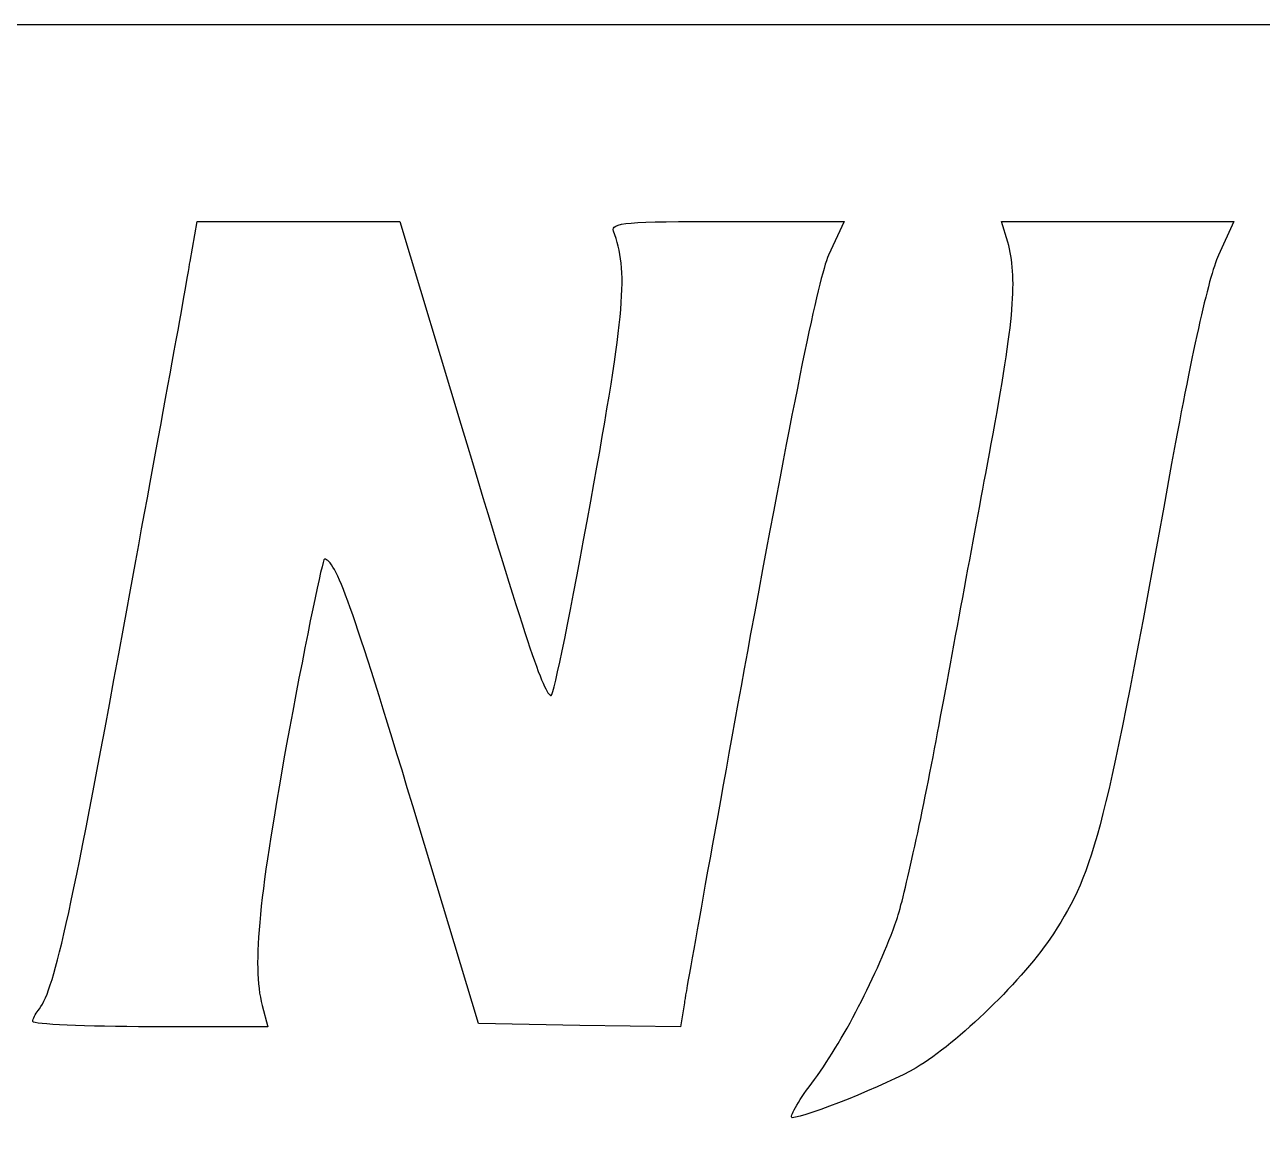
# Model space of a CAD drawing. Header units: millimetres. Extents: x 5 to 293, y 5 to 302.
# Drawn here: x 115.71 to 154.69, y 38.45 to 73.5 of the extents above; entities that cross this region are included whole.
import ezdxf

# ---------------------------------------------------------------- set-up
doc = ezdxf.new("R2010")
doc.units = ezdxf.units.MM
doc.layers.get('0').update_dxf_attribs({"linetype": 'CONTINUOUS'})

msp = doc.modelspace()

# ---------------------------------------------------------------- linework, layer by layer
for p, q in [((120.918, 66.037), (121.143, 67.305)), ((121.143, 67.305), (127.527, 67.305)), ((127.527, 67.305), (129.451, 60.921)), ((137.819, 67.305), (141.523, 67.305)), ((141.523, 67.305), (141.032, 66.241)), ((146.679, 66.65), (146.475, 67.305)), ((146.475, 67.305), (153.8, 67.305)), ((153.8, 67.305), (153.309, 66.241)), ((130.003, 42.035), (127.937, 48.89)), ((123.189, 42.608), (123.374, 41.933)), ((136.489, 42.69), (136.367, 41.933)), ((123.374, 41.933), (119.67, 41.933)), ((133.195, 41.974), (130.003, 42.035)), ((136.367, 41.933), (133.195, 41.974))]:
    msp.add_line(p, q)
msp.add_lwpolyline([(112.919, 22.88, 1.046586), (112.419, 11.903), (188.419, 11.903, 1.046586), (187.919, 22.88), (187.919, 62.522, 1.046586), (188.419, 73.499), (112.419, 73.499, 1.046586), (112.919, 62.522)], format="xyb", close=True)
for points in [[(134.259, 66.998), (134.157, 67.264), (134.648, 67.305), (137.819, 67.305)], [(133.543, 58.486), (134.627, 64.502), (134.73, 65.75), (134.259, 66.998)], [(146.147, 60.246), (146.884, 64.256), (146.986, 65.525), (146.679, 66.65)], [(118.831, 54.537), (119.854, 60.144), (120.816, 65.32), (120.918, 66.037)], [(141.032, 66.241), (140.705, 65.484), (139.968, 61.862), (138.577, 54.312)], [(153.309, 66.241), (153.002, 65.546), (152.45, 63.09), (151.774, 59.325)], [(129.451, 60.921), (131.476, 54.148), (132.07, 52.368), (132.295, 52.368)], [(144.51, 51.447), (145.022, 54.148), (145.738, 58.097), (146.147, 60.246)], [(151.774, 59.325), (149.749, 48.133), (149.421, 46.864), (148.112, 44.859)], [(132.295, 52.368), (132.377, 52.368), (132.929, 55.131), (133.543, 58.486)], [(125.154, 56.665), (125.092, 56.665), (124.601, 54.271), (124.049, 51.325)], [(127.937, 48.89), (126.034, 55.171), (125.502, 56.665), (125.154, 56.665)], [(116.13, 42.444), (116.621, 42.997), (117.112, 45.166), (118.831, 54.537)], [(138.577, 54.312), (137.492, 48.358), (136.551, 43.12), (136.489, 42.69)], [(124.049, 51.325), (123.087, 46.046), (122.862, 43.897), (123.189, 42.608)], [(143.18, 45.309), (143.405, 45.984), (144.019, 48.747), (144.51, 51.447)], [(140.5, 40.153), (141.462, 41.421), (142.587, 43.611), (143.18, 45.309)], [(148.112, 44.859), (147.191, 43.447), (145.083, 41.401), (143.794, 40.644)], [(115.966, 42.096), (115.966, 42.178), (116.048, 42.342), (116.13, 42.444)], [(119.67, 41.933), (117.624, 41.933), (115.966, 42.015), (115.966, 42.096)], [(143.794, 40.644), (142.873, 40.112), (140.295, 39.068), (139.886, 39.068)], [(139.886, 39.068), (139.784, 39.068), (140.05, 39.559), (140.5, 40.153)]]:
    msp.add_open_spline(points, degree=3)

doc.saveas('drawing.dxf')
